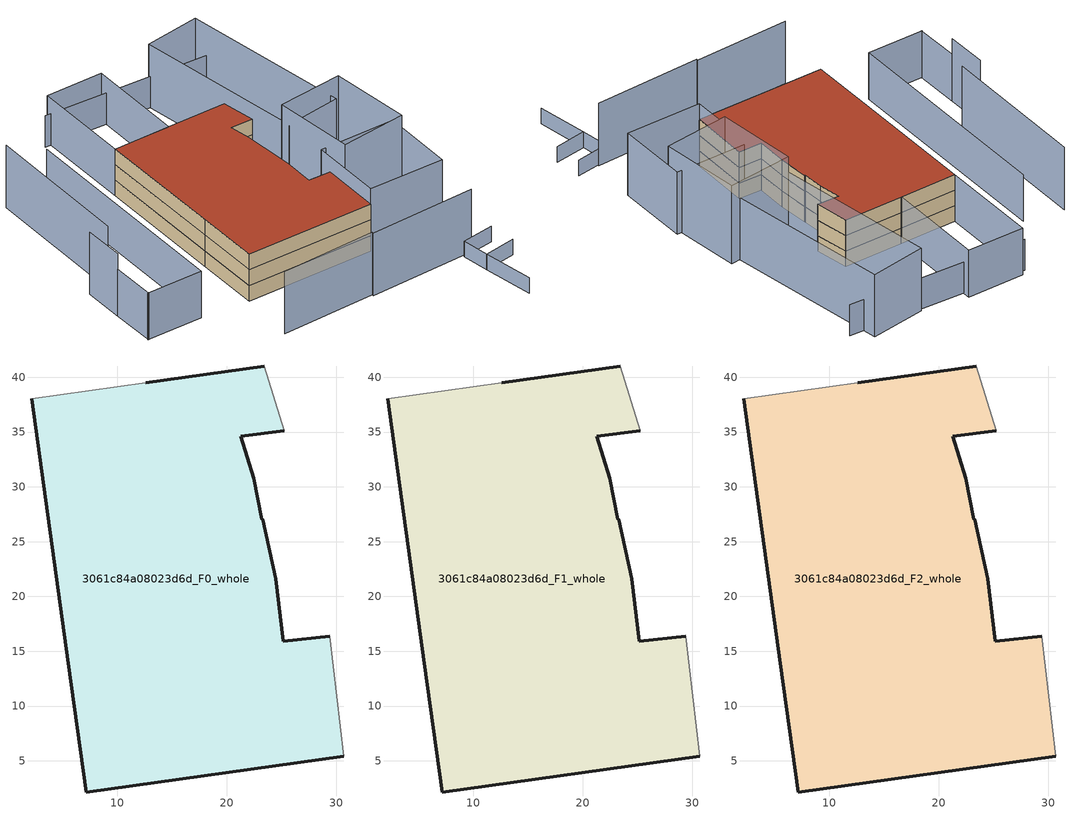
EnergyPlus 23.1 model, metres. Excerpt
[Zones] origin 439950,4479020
3061c84a08023d6d_F0_whole
 floor ground (EU_floor_Construction): 23.41,41.03 25.24,35.13 21.25,34.63 22.47,30.8 23.2,27.03 23.29,27.03 24.45,21.62 25.17,15.89 29.39,16.39 30.66,5.4 7.17,2.16 5.54,13.92 2.21,38.02 12.62,39.51 z0
 wall outside (EU_wall_Construction): 29.39,16.39 25.17,15.89 24.45,21.62 23.29,27.03 23.2,27.03 22.47,30.8 21.25,34.63 25.24,35.13 / 23.41,41.03 12.62,39.51 / 2.21,38.02 5.54,13.92 7.17,2.16 30.66,5.4 z0:3
 wall adiabatic (EU_wall_Construction): 30.66,5.4 29.39,16.39 / 25.24,35.13 23.41,41.03 / 12.62,39.51 2.21,38.02 z0:3
3061c84a08023d6d_F1_whole
 floor to 3061c84a08023d6d_F0_whole (EU_floor_Construction): 23.41,41.03 25.24,35.13 21.25,34.63 22.47,30.8 23.2,27.03 23.29,27.03 24.45,21.62 25.17,15.89 29.39,16.39 30.66,5.4 7.17,2.16 5.54,13.92 2.21,38.02 12.62,39.51 z3
 wall outside (EU_wall_Construction): 29.39,16.39 25.17,15.89 24.45,21.62 23.29,27.03 23.2,27.03 22.47,30.8 21.25,34.63 25.24,35.13 / 23.41,41.03 12.62,39.51 / 2.21,38.02 5.54,13.92 7.17,2.16 30.66,5.4 z3:6
 wall adiabatic (EU_wall_Construction): 30.66,5.4 29.39,16.39 / 25.24,35.13 23.41,41.03 / 12.62,39.51 2.21,38.02 z3:6
3061c84a08023d6d_F2_whole
 floor to 3061c84a08023d6d_F1_whole (EU_floor_Construction): 23.41,41.03 25.24,35.13 21.25,34.63 22.47,30.8 23.2,27.03 23.29,27.03 24.45,21.62 25.17,15.89 29.39,16.39 30.66,5.4 7.17,2.16 5.54,13.92 2.21,38.02 12.62,39.51 z6
 wall outside (EU_wall_Construction): 29.39,16.39 25.17,15.89 24.45,21.62 23.29,27.03 23.2,27.03 22.47,30.8 21.25,34.63 25.24,35.13 / 23.41,41.03 12.62,39.51 / 2.21,38.02 5.54,13.92 7.17,2.16 30.66,5.4 z6:9
 wall adiabatic (EU_wall_Construction): 30.66,5.4 29.39,16.39 / 25.24,35.13 23.41,41.03 / 12.62,39.51 2.21,38.02 z6:9
 roof outside (EU_roof_Construction): 30.66,5.4 29.39,16.39 25.17,15.89 24.45,21.62 23.29,27.03 23.2,27.03 22.47,30.8 21.25,34.63 25.24,35.13 23.41,41.03 12.62,39.51 2.21,38.02 5.54,13.92 7.17,2.16 z9
shading: 7.81,-8.51 25.16,-5.39 / 25.22,-5.71 44.62,-2.22 / -14.24,15.68 -13.15,8.26 / -14.57,43.28 -11,15.76 / 44.49,7.24 30.66,5.4 / 30.66,5.4 28.89,18.67 / 28.89,18.67 42.72,20.52 / 42.72,20.52 44.49,7.24 / 27.69,27.12 18.56,57.41 / 18.56,57.41 28.52,60.41 / 28.52,60.41 37.64,30.12 / 37.64,30.12 27.69,27.12 z0:12; 47.25,-16.78 44.48,-7.84 / 44.48,-7.84 50.04,-6.12 / 44.43,-7.86 42.98,-2.95 / 42.98,-2.95 48.77,-1.25 z0:3; 38.95,31.78 42.62,17.34 / 42.62,17.34 30.86,14.35 / 30.86,14.35 27.19,28.79 / 27.19,28.79 38.95,31.78 z0:15; -13.21,8.29 -11.96,0.13 / -7.35,43.13 -1.72,1.61 / -1.72,1.61 -12.12,0.2 / 2.21,38.02 -0.26,56.23 / -0.26,56.23 10.16,57.64 / 10.16,57.64 12.63,39.44 / 12.63,39.44 2.21,38.02 z0:9; 31.88,58.29 -1.14,55.17 z0:6
[Building]
EU S2 Campaign: North Axis=0; Terrain=City; Solar Distribution=FullExterior
[Site:Location]
Madrid: Latitude=40.5; Longitude=-3.5; Time Zone=1; Elevation=609
[SizingPeriod:WeatherFileDays]
AnnualSizingPeriod: Begin Month=1; Begin Day of Month=1; End Month=12; End Day of Month=31; Day of Week for Start Day=Monday; Use Weather File Daylight Saving Period=No; Use Weather File Rain and Snow Indicators=No
[MATERIAL]
EU_InternalMass_Material: Roughness=MediumRough; Thickness=0.1; Conductivity=1; Density=1800; Specific Heat=900; Thermal Absorptance=0.9; Solar Absorptance=0.7; Visible Absorptance=0.7
[MATERIAL:NOMASS] Roughness=MediumRough; Thermal Absorptance=0.9; Solar Absorptance=0.7; Visible Absorptance=0.7
Name | Thermal Resistance
EU_wall_NoMass; EU_roof_NoMass | 2.16768
EU_floor_NoMass | 1.14339
[CONSTRUCTION]
EU_wall_Construction: EU_wall_NoMass
EU_roof_Construction: EU_roof_NoMass
EU_floor_Construction: EU_floor_NoMass
EU_InternalMass_Construction: EU_InternalMass_Material
[ZONE] Type=1; Multiplier=1; Ceiling Height=autocalculate; Volume=2301.97; Floor Area=autocalculate; Part of Total Floor Area=Yes
3061c84a08023d6d_F0_whole; 3061c84a08023d6d_F1_whole; 3061c84a08023d6d_F2_whole
[INTERNALMASS] Construction=EU_InternalMass_Construction; Surface Area=767.323
Name | Zone or ZoneList
3061c84a08023d6d_F0_whole_EU_InternalMass | 3061c84a08023d6d_F0_whole
3061c84a08023d6d_F1_whole_EU_InternalMass | 3061c84a08023d6d_F1_whole
3061c84a08023d6d_F2_whole_EU_InternalMass | 3061c84a08023d6d_F2_whole
[OTHEREQUIPMENT] Fuel Type=Electricity; Design Level Calculation Method=Watts/Area; Power per Zone Floor Area=1; Fraction Latent=0; Fraction Radiant=0; Fraction Lost=0; Carbon Dioxide Generation Rate=0; EndUse Subcategory=EU_Step8_InternalGains
Name | Zone or ZoneList or Space or SpaceList | Schedule
EU_Step8_InternalGain_3061c84a08023d6d_F0_whole_f000 | 3061c84a08023d6d_F0_whole | EU_Step8_GainSchedule_3061c84a08023d6d_F0_whole_f000
EU_Step8_InternalGain_3061c84a08023d6d_F1_whole_f000 | 3061c84a08023d6d_F1_whole | EU_Step8_GainSchedule_3061c84a08023d6d_F1_whole_f000
EU_Step8_InternalGain_3061c84a08023d6d_F2_whole_f000 | 3061c84a08023d6d_F2_whole | EU_Step8_GainSchedule_3061c84a08023d6d_F2_whole_f000
[ZONEVENTILATION:DESIGNFLOWRATE] Schedule=EU_AlwaysOn; Design Flow Rate Calculation Method=AirChanges/Hour; Air Changes per Hour=0.480546; Ventilation Type=Natural; Fan Pressure Rise=0; Fan Total Efficiency=1; Constant Term Coefficient=1; Temperature Term Coefficient=0; Velocity Term Coefficient=0; Velocity Squared Term Coefficient=0; Minimum Indoor Temperature=-100; Maximum Indoor Temperature=100; Delta Temperature=-100; Minimum Outdoor Temperature=-100; Maximum Outdoor Temperature=100; Maximum Wind Speed=40
Name | Zone or ZoneList or Space or SpaceList
EU_ConstantAir_3061c84a08023d6d_F0_whole | 3061c84a08023d6d_F0_whole
EU_ConstantAir_3061c84a08023d6d_F1_whole | 3061c84a08023d6d_F1_whole
EU_ConstantAir_3061c84a08023d6d_F2_whole | 3061c84a08023d6d_F2_whole
[HVACTEMPLATE:THERMOSTAT] Constant Heating Setpoint=20; Constant Cooling Setpoint=50
EU_HeatOnly_3061c84a08023d6d_F0_whole; EU_HeatOnly_3061c84a08023d6d_F1_whole; EU_HeatOnly_3061c84a08023d6d_F2_whole
[HVACTEMPLATE:ZONE:IDEALLOADSAIRSYSTEM] System Availability Schedule=EU_AlwaysOn; Maximum Heating Supply Air Temperature=50; Minimum Cooling Supply Air Temperature=13; Maximum Heating Supply Air Humidity Ratio=0.0156; Minimum Cooling Supply Air Humidity Ratio=0.0077; Heating Limit=NoLimit; Cooling Limit=NoLimit; Heating Availability Schedule=EU_AlwaysOn; Cooling Availability Schedule=EU_CoolingOff; Dehumidification Control Type=ConstantSensibleHeatRatio; Cooling Sensible Heat Ratio=0.7; Dehumidification Setpoint=60; Humidification Control Type=None; Humidification Setpoint=30; Outdoor Air Method=None; Outdoor Air Flow Rate per Person=0.00944; Outdoor Air Flow Rate per Zone Floor Area=0; Outdoor Air Flow Rate per Zone=0; Demand Controlled Ventilation Type=None; Outdoor Air Economizer Type=NoEconomizer; Heat Recovery Type=None; Sensible Heat Recovery Effectiveness=0.7; Latent Heat Recovery Effectiveness=0.65
Name | Template Thermostat
3061c84a08023d6d_F0_whole | EU_HeatOnly_3061c84a08023d6d_F0_whole
3061c84a08023d6d_F1_whole | EU_HeatOnly_3061c84a08023d6d_F1_whole
3061c84a08023d6d_F2_whole | EU_HeatOnly_3061c84a08023d6d_F2_whole
[SIZING:ZONE] Zone Cooling Design Supply Air Temperature Input Method=SupplyAirTemperature; Zone Cooling Design Supply Air Temperature=13; Zone Heating Design Supply Air Temperature Input Method=SupplyAirTemperature; Zone Heating Design Supply Air Temperature=50; Zone Cooling Design Supply Air Humidity Ratio=0.008; Zone Heating Design Supply Air Humidity Ratio=0.008; Cooling Design Air Flow Method=DesignDay; Cooling Design Air Flow Rate=0; Cooling Minimum Air Flow per Zone Floor Area=0.000762; Cooling Minimum Air Flow=0; Cooling Minimum Air Flow Fraction=0.2; Heating Design Air Flow Method=DesignDay; Heating Design Air Flow Rate=0; Heating Maximum Air Flow per Zone Floor Area=0.002032; Heating Maximum Air Flow=0.141576; Heating Maximum Air Flow Fraction=0.3; Account for Dedicated Outdoor Air System=No; Dedicated Outdoor Air System Control Strategy=NeutralSupplyAir; Dedicated Outdoor Air Low Setpoint Temperature for Design=autosize; Dedicated Outdoor Air High Setpoint Temperature for Design=autosize; Zone Load Sizing Method=Sensible Load Only No Latent Load; Zone Latent Cooling Design Supply Air Humidity Ratio Input Method=HumidityRatioDifference; Zone Cooling Design Supply Air Humidity Ratio Difference=0.005; Zone Latent Heating Design Supply Air Humidity Ratio Input Method=HumidityRatioDifference; Zone Humidification Design Supply Air Humidity Ratio Difference=0.005
3061c84a08023d6d_F0_whole; 3061c84a08023d6d_F1_whole; 3061c84a08023d6d_F2_whole
[SCHEDULE:CONSTANT]
Name | Hourly Value
EU_AlwaysOn | 1
EU_CoolingOff | 0
[SCHEDULE:FILE] Column Number=1; Rows to Skip at Top=0; Number of Hours of Data=8760; Column Separator=Comma; Interpolate to Timestep=No; Minutes per Item=60; Adjust Schedule for Daylight Savings=Yes
Name | File
EU_Step8_GainSchedule_3061c84a08023d6d_F0_whole_f000 | ../../schedules/3061c84a08023d6d/3061c84a08023d6d_F0_whole_f000_gain.csv
EU_Step8_GainSchedule_3061c84a08023d6d_F1_whole_f000 | ../../schedules/3061c84a08023d6d/3061c84a08023d6d_F1_whole_f000_gain.csv
EU_Step8_GainSchedule_3061c84a08023d6d_F2_whole_f000 | ../../schedules/3061c84a08023d6d/3061c84a08023d6d_F2_whole_f000_gain.csv
